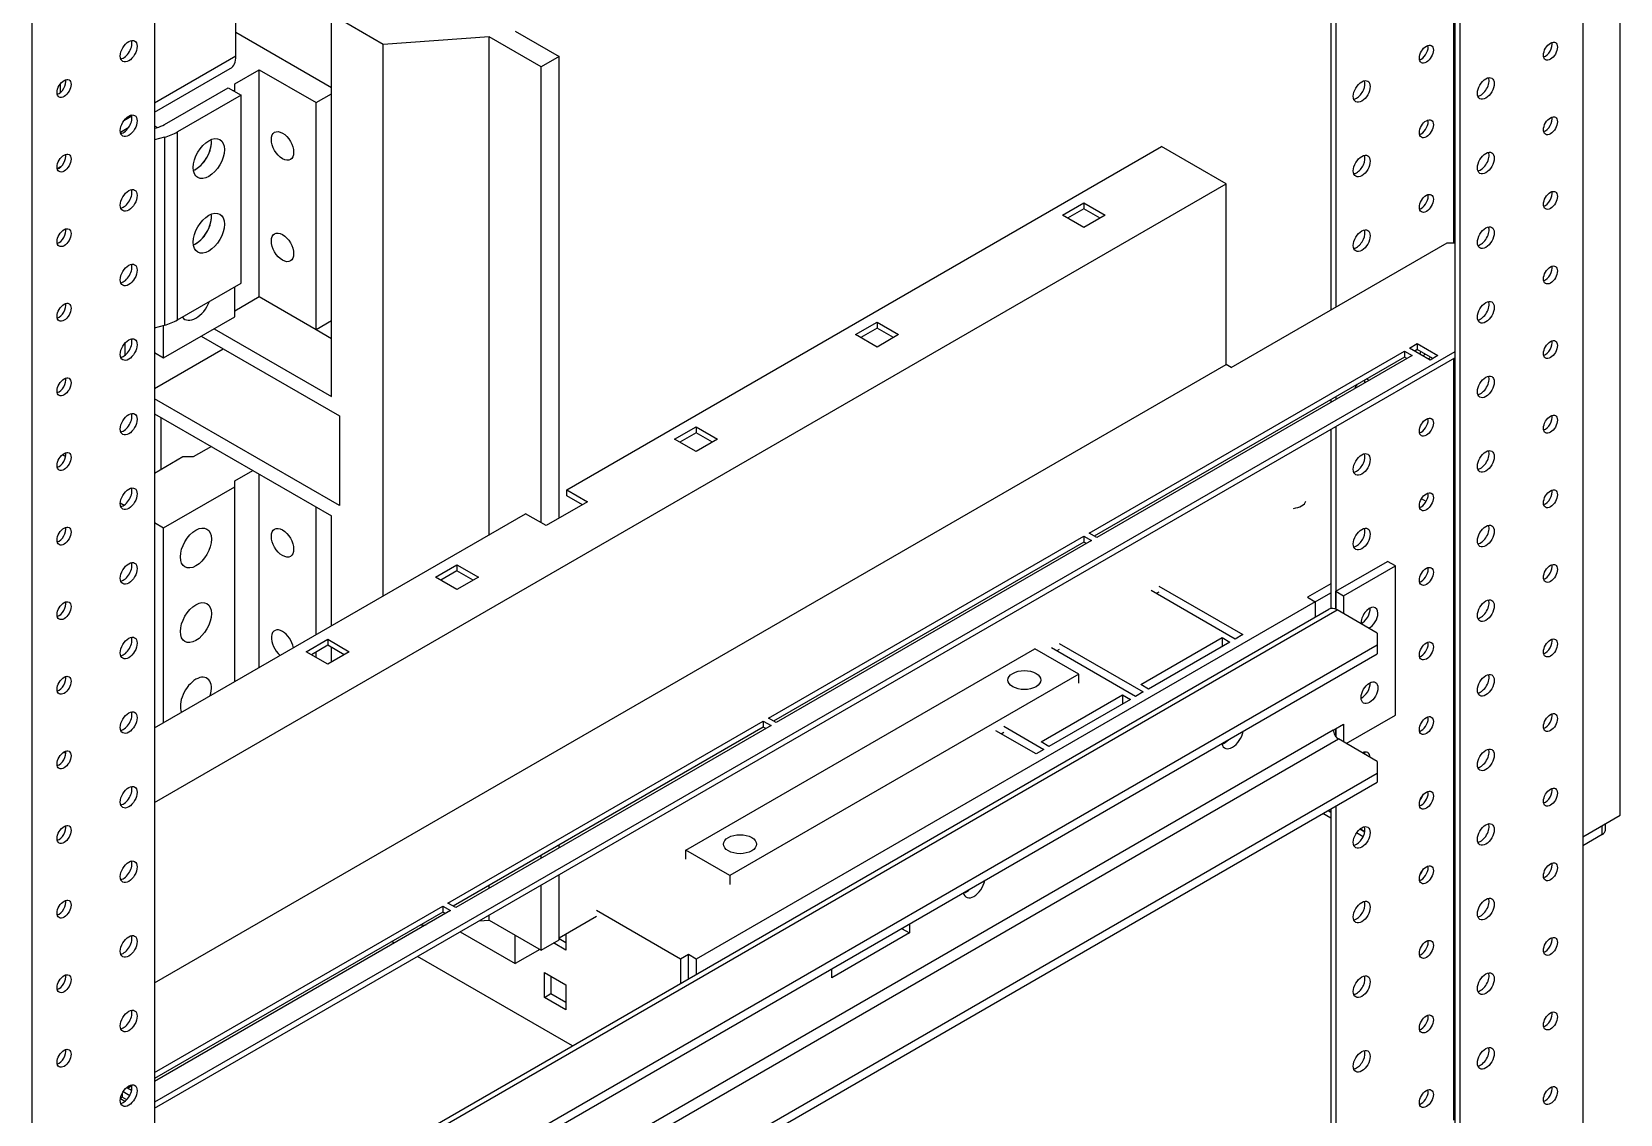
# Model space of a CAD drawing. Header units: millimetres. Extents: x -116965 to 323937, y 291661 to 566926.
# Drawn here: x -14813.9 to -14587.9, y 325300.1 to 325454.1 of the extents above; entities that cross this region are included whole.
import ezdxf

# ---------------------------------------------------------------- set-up
doc = ezdxf.new("R2010")
doc.units = ezdxf.units.MM
doc.layers.add('ALPHA', color=255, linetype='Continuous')

msp = doc.modelspace()

# ---------------------------------------------------------------- linework, layer by layer
at = {"layer": 'ALPHA'}
for p, q in [((-14593.236865, 325714.028383), (-14593.236865, 325289.450161)), ((-14611.437793, 325704.369228), (-14611.437793, 325279.791006)), ((-14610.702402, 325703.94465), (-14610.702402, 325279.366428)), ((-14611.621641, 325684.350365), (-14611.621641, 325424.041457)), ((-14628.351787, 325676.601813), (-14628.351787, 325414.913025)), ((-14629.087178, 325613.509489), (-14629.087178, 325414.488447)), ((-14796.388643, 325596.738649), (-14796.388643, 325172.160427)), ((-14587.90528, 325342.628583), (-14587.90528, 325594.403469)), ((-14813.85418, 325586.654916), (-14813.85418, 325162.076694)), ((-14784.806234, 325450.622857), (-14784.806234, 325486.942721)), ((-14771.201499, 325402.175679), (-14771.201499, 325456.521691)), ((-14763.847589, 325452.275909), (-14771.201499, 325456.521691)), ((-14771.201499, 325446.119525), (-14784.806234, 325453.974222)), ((-14748.772072, 325453.337354), (-14763.847589, 325452.275909)), ((-14748.772072, 325382.538936), (-14748.772072, 325453.337354)), ((-14741.418162, 325449.091572), (-14748.772072, 325453.337354)), ((-14745.095117, 325454.186511), (-14738.844293, 325450.577596)), ((-14784.806234, 325450.622857), (-14796.388643, 325443.93575)), ((-14763.847589, 325373.835082), (-14763.847589, 325452.275909)), ((-14738.844293, 325450.577596), (-14741.418162, 325449.091572)), ((-14738.844293, 325384.874116), (-14738.844293, 325450.577596)), ((-14796.388643, 325442.616754), (-14785.61395, 325448.837526)), ((-14784.990082, 325446.650247), (-14781.496974, 325448.666994)), ((-14781.496974, 325448.666994), (-14773.407673, 325443.996634)), ((-14781.496974, 325416.399049), (-14781.496974, 325448.666994)), ((-14741.418162, 325384.237249), (-14741.418162, 325449.091572)), ((-14809.80953, 325446.648122), (-14809.80953, 325445.41757)), ((-14794.983144, 325440.88075), (-14785.90932, 325446.119525)), ((-14785.90932, 325446.119525), (-14784.070843, 325445.058079)), ((-14785.173929, 325445.694946), (-14784.990082, 325445.801091)), ((-14784.990082, 325445.801091), (-14784.990082, 325446.650247)), ((-14784.990082, 325445.588802), (-14784.990082, 325445.801091)), ((-14784.070843, 325445.058079), (-14793.144667, 325439.819304)), ((-14784.070843, 325418.309651), (-14784.070843, 325445.058079)), ((-14773.407673, 325443.996634), (-14771.201499, 325445.270368)), ((-14773.407673, 325411.728689), (-14773.407673, 325443.996634)), ((-14799.626979, 325442.066096), (-14800.779356, 325441.40077)), ((-14801.246382, 325439.812137), (-14800.037412, 325440.510136)), ((-14796.388643, 325440.706152), (-14795.972649, 325440.465978)), ((-14796.388643, 325440.352528), (-14796.092649, 325440.432216)), ((-14794.993842, 325439.071748), (-14796.388643, 325438.696235)), ((-14794.993842, 325439.071748), (-14794.993842, 325412.32332)), ((-14793.144667, 325413.070876), (-14793.144667, 325439.819304)), ((-14737.741206, 325388.907609), (-14653.171235, 325437.734105)), ((-14643.978847, 325432.426877), (-14653.171235, 325437.734105)), ((-14810.233593, 325434.623369), (-14809.6184, 325434.978551)), ((-14796.388643, 325344.43304), (-14643.978847, 325432.426877)), ((-14643.978847, 325406.739895), (-14643.978847, 325432.426877)), ((-14667.253974, 325427.968806), (-14664.202101, 325429.730805)), ((-14664.202101, 325429.730805), (-14664.202101, 325428.881649)), ((-14664.202101, 325429.730805), (-14661.150228, 325427.968806)), ((-14664.202101, 325426.206806), (-14667.253974, 325427.968806)), ((-14664.202101, 325428.881649), (-14666.518583, 325427.544227)), ((-14661.885619, 325427.544227), (-14664.202101, 325428.881649)), ((-14661.150228, 325427.968806), (-14664.202101, 325426.206806)), ((-14643.243456, 325406.315316), (-14612.54088, 325424.041457)), ((-14612.54088, 325424.041457), (-14611.437793, 325424.041457)), ((-14793.144667, 325413.070876), (-14784.070843, 325418.309651)), ((-14784.990082, 325413.533146), (-14784.990082, 325417.778928)), ((-14784.990082, 325414.382303), (-14781.496974, 325416.399049)), ((-14781.496974, 325416.399049), (-14773.407673, 325411.728689)), ((-14796.388643, 325411.947807), (-14794.993842, 325412.32332)), ((-14795.101709, 325407.695196), (-14784.990082, 325413.533146)), ((-14795.101709, 325407.695196), (-14795.101709, 325412.294279)), ((-14787.931646, 325411.834833), (-14771.201499, 325402.175679)), ((-14773.407673, 325411.728689), (-14771.201499, 325413.002423)), ((-14773.407673, 325411.728689), (-14771.201499, 325410.454954)), ((-14696.669616, 325410.985677), (-14693.617743, 325412.747676)), ((-14693.617743, 325411.89852), (-14695.934225, 325410.561099)), ((-14693.617743, 325412.747676), (-14693.617743, 325411.89852)), ((-14693.617743, 325412.747676), (-14690.56587, 325410.985677)), ((-14691.301261, 325410.561099), (-14693.617743, 325411.89852)), ((-14800.617141, 325409.768471), (-14800.617141, 325408.030057)), ((-14799.74641, 325410.376815), (-14799.649395, 325410.320804)), ((-14789.770123, 325410.773388), (-14770.098413, 325399.41592)), ((-14693.617743, 325409.223677), (-14696.669616, 325410.985677)), ((-14690.56587, 325410.985677), (-14693.617743, 325409.223677)), ((-14617.872465, 325409.075075), (-14616.769378, 325409.711942)), ((-14616.769378, 325409.711942), (-14616.769378, 325408.862786)), ((-14616.769378, 325409.711942), (-14613.827814, 325408.013629)), ((-14801.120177, 325407.773334), (-14801.217192, 325407.829346)), ((-14796.388643, 325403.343269), (-14786.644711, 325408.96893)), ((-14611.437793, 325408.544352), (-14796.388643, 325301.762929)), ((-14796.388643, 325408.438207), (-14795.101709, 325407.695196)), ((-14796.388643, 325300.913773), (-14611.437793, 325407.695196)), ((-14663.46671, 325382.751225), (-14618.607856, 325408.650497)), ((-14618.607856, 325407.80134), (-14662.731319, 325382.326647)), ((-14617.504769, 325408.013629), (-14662.363624, 325382.114358)), ((-14618.607856, 325408.650497), (-14618.607856, 325407.80134)), ((-14618.607856, 325408.650497), (-14617.504769, 325408.013629)), ((-14618.24016, 325407.589051), (-14618.607856, 325407.80134)), ((-14614.930901, 325407.376762), (-14617.872465, 325409.075075)), ((-14616.769378, 325408.862786), (-14617.137074, 325408.650497)), ((-14614.563205, 325407.589051), (-14616.769378, 325408.862786)), ((-14613.827814, 325408.013629), (-14614.930901, 325407.376762)), ((-14611.621641, 325407.589051), (-14611.621641, 325299.21546)), ((-14796.388643, 325318.746058), (-14643.978847, 325406.739895)), ((-14643.243456, 325406.315316), (-14643.978847, 325406.739895)), ((-14770.098413, 325386.678574), (-14796.388643, 325401.857245)), ((-14629.087178, 325401.7511), (-14629.087178, 325401.326522)), ((-14628.351787, 325402.175679), (-14628.351787, 325401.7511)), ((-14796.388643, 325399.734354), (-14771.201499, 325385.19255)), ((-14795.469404, 325391.773512), (-14795.469404, 325399.203631)), ((-14770.098413, 325399.41592), (-14770.098413, 325386.678574)), ((-14722.408303, 325396.125439), (-14719.35643, 325397.887439)), ((-14719.35643, 325394.363439), (-14722.408303, 325396.125439)), ((-14719.35643, 325397.038282), (-14721.672912, 325395.700861)), ((-14719.35643, 325397.887439), (-14719.35643, 325397.038282)), ((-14719.35643, 325397.887439), (-14716.304557, 325396.125439)), ((-14717.039948, 325395.700861), (-14719.35643, 325397.038282)), ((-14716.304557, 325396.125439), (-14719.35643, 325394.363439)), ((-14629.087178, 325397.505318), (-14629.087178, 325372.027083)), ((-14628.351787, 325397.929896), (-14628.351787, 325371.91265)), ((-14809.488291, 325393.923225), (-14809.027682, 325393.657292)), ((-14792.343992, 325393.57797), (-14796.388643, 325391.242789)), ((-14790.87321, 325393.57797), (-14792.343992, 325393.57797)), ((-14788.299341, 325395.063993), (-14790.87321, 325393.57797)), ((-14784.990082, 325390.181344), (-14782.416213, 325391.667368)), ((-14795.101709, 325383.494237), (-14784.990082, 325389.332187)), ((-14784.990082, 325389.332187), (-14784.990082, 325390.181344)), ((-14784.990082, 325361.628458), (-14784.990082, 325389.332187)), ((-14781.496974, 325363.645205), (-14781.496974, 325391.136645)), ((-14801.257317, 325387.048179), (-14800.712357, 325386.733546)), ((-14734.799642, 325387.209296), (-14740.682771, 325383.812671)), ((-14737.741206, 325388.058453), (-14737.741206, 325388.907609)), ((-14737.741206, 325388.907609), (-14734.799642, 325387.209296)), ((-14735.535033, 325386.784718), (-14737.741206, 325388.058453)), ((-14615.515835, 325387.228575), (-14616.184444, 325387.614596)), ((-14796.388643, 325355.047496), (-14743.624335, 325385.510983)), ((-14773.407673, 325368.315565), (-14773.407673, 325386.466284)), ((-14771.201499, 325369.5893), (-14771.201499, 325385.19255)), ((-14740.682771, 325383.812671), (-14743.624335, 325385.510983)), ((-14796.388643, 325384.237249), (-14795.101709, 325383.494237)), ((-14795.101709, 325355.790508), (-14795.101709, 325383.494237)), ((-14709.060955, 325356.427375), (-14664.202101, 325382.326647)), ((-14664.202101, 325382.326647), (-14664.202101, 325381.47749)), ((-14664.202101, 325382.326647), (-14663.099015, 325381.689779)), ((-14662.363624, 325382.114358), (-14663.46671, 325382.751225)), ((-14664.202101, 325381.47749), (-14708.325564, 325356.002797)), ((-14663.099015, 325381.689779), (-14707.957869, 325355.790508)), ((-14663.834406, 325381.265201), (-14664.202101, 325381.47749)), ((-14756.420139, 325376.488696), (-14753.368266, 325378.250696)), ((-14753.368266, 325378.250696), (-14753.368266, 325377.401539)), ((-14753.368266, 325378.250696), (-14750.316393, 325376.488696)), ((-14628.351787, 325374.47195), (-14620.997877, 325378.717732)), ((-14627.248701, 325373.835082), (-14619.89479, 325378.080865)), ((-14619.89479, 325378.080865), (-14620.997877, 325378.717732)), ((-14619.89479, 325356.851953), (-14619.89479, 325378.080865)), ((-14753.368266, 325374.726697), (-14756.420139, 325376.488696)), ((-14753.368266, 325377.401539), (-14755.684748, 325376.064118)), ((-14751.051785, 325376.064118), (-14753.368266, 325377.401539)), ((-14750.316393, 325376.488696), (-14753.368266, 325374.726697)), ((-14629.087178, 325375.533395), (-14632.396438, 325373.622793)), ((-14642.691913, 325367.678698), (-14654.642018, 325374.578094)), ((-14653.538931, 325374.365805), (-14653.906626, 325374.153516)), ((-14653.538931, 325375.214962), (-14641.588826, 325368.315565)), ((-14632.396438, 325373.622793), (-14631.293352, 325372.985926)), ((-14631.293352, 325372.985926), (-14629.087178, 325374.259661)), ((-14628.351787, 325371.91265), (-14628.351787, 325374.47195)), ((-14628.351787, 325374.47195), (-14627.248701, 325373.835082)), ((-14627.248701, 325373.835082), (-14627.248701, 325371.287613)), ((-14796.388643, 325275.487465), (-14629.33794, 325371.934233)), ((-14796.388643, 325274.696068), (-14628.16794, 325371.818336)), ((-14631.293352, 325372.985926), (-14719.35643, 325322.142684)), ((-14631.293352, 325372.985926), (-14631.293352, 325370.805276)), ((-14622.468659, 325368.527855), (-14628.16794, 325371.818336)), ((-14796.388643, 325266.416792), (-14622.468659, 325366.829542)), ((-14774.804916, 325365.874241), (-14771.753043, 325367.63624)), ((-14771.753043, 325366.787084), (-14774.069524, 325365.449662)), ((-14771.753043, 325367.63624), (-14771.753043, 325366.787084)), ((-14771.753043, 325367.63624), (-14768.70117, 325365.874241)), ((-14769.436561, 325365.449662), (-14771.753043, 325366.787084)), ((-14771.201499, 325364.430675), (-14771.201499, 325366.46865)), ((-14667.695209, 325367.041831), (-14655.745104, 325360.142435)), ((-14656.1128, 325361.20388), (-14644.530391, 325367.890987)), ((-14643.427304, 325367.25412), (-14655.009713, 325360.567013)), ((-14644.530391, 325367.890987), (-14644.530391, 325366.617253)), ((-14644.530391, 325367.890987), (-14643.427304, 325367.25412)), ((-14641.588826, 325368.315565), (-14642.691913, 325367.678698)), ((-14622.468659, 325368.527855), (-14622.468659, 325366.829542)), ((-14622.468659, 325366.829542), (-14622.468659, 325365.555807)), ((-14796.388643, 325265.143058), (-14622.468659, 325365.555807)), ((-14771.753043, 325364.112241), (-14774.804916, 325365.874241)), ((-14773.407673, 325365.067542), (-14773.407673, 325365.831783)), ((-14768.70117, 325365.874241), (-14771.753043, 325364.112241)), ((-14720.827212, 325337.639789), (-14671.188316, 325366.298819)), ((-14664.937492, 325362.689904), (-14671.188316, 325366.298819)), ((-14656.848191, 325359.505567), (-14668.798295, 325366.404963)), ((-14667.695209, 325366.192674), (-14668.062904, 325365.980385)), ((-14664.937492, 325362.689904), (-14714.576388, 325334.030874)), ((-14664.937492, 325361.416169), (-14664.937492, 325362.689904)), ((-14670.269077, 325353.030749), (-14658.686668, 325359.717856)), ((-14658.686668, 325359.717856), (-14658.686668, 325358.444122)), ((-14658.686668, 325359.717856), (-14657.583582, 325359.080989)), ((-14655.745104, 325360.142435), (-14656.848191, 325359.505567)), ((-14655.009713, 325360.567013), (-14656.1128, 325361.20388)), ((-14657.583582, 325359.080989), (-14669.165991, 325352.393882)), ((-14754.655201, 325330.103525), (-14709.796346, 325356.002797)), ((-14709.796346, 325355.153641), (-14753.91981, 325329.678947)), ((-14708.69326, 325355.36593), (-14753.552114, 325329.466658)), ((-14709.796346, 325356.002797), (-14709.796346, 325355.153641)), ((-14709.796346, 325356.002797), (-14708.69326, 325355.36593)), ((-14709.428651, 325354.941351), (-14709.796346, 325355.153641)), ((-14707.957869, 325355.790508), (-14709.060955, 325356.427375)), ((-14675.600663, 325355.259785), (-14669.901382, 325351.969304)), ((-14628.719483, 325354.729062), (-14627.248701, 325355.578219)), ((-14627.248701, 325355.578219), (-14627.248701, 325353.030749)), ((-14626.881005, 325352.81846), (-14619.89479, 325356.851953)), ((-14801.217192, 325354.757068), (-14801.120177, 325354.701057)), ((-14628.719483, 325354.729062), (-14796.388643, 325257.925228)), ((-14796.388643, 325256.226915), (-14627.984092, 325353.455328)), ((-14671.004468, 325351.332437), (-14676.703749, 325354.622918)), ((-14675.968358, 325354.19834), (-14675.600663, 325354.410629)), ((-14669.165991, 325352.393882), (-14670.269077, 325353.030749)), ((-14628.351787, 325353.781382), (-14628.351787, 325354.941351)), ((-14628.351787, 325354.941351), (-14628.351787, 325353.781382)), ((-14622.468659, 325350.270991), (-14627.984092, 325353.455328)), ((-14809.003141, 325351.397591), (-14809.328984, 325351.585716)), ((-14669.901382, 325351.969304), (-14671.004468, 325351.332437)), ((-14796.388643, 325248.159929), (-14622.468659, 325348.572678)), ((-14622.468659, 325350.270991), (-14622.468659, 325348.572678)), ((-14622.468659, 325348.572678), (-14622.468659, 325347.298943)), ((-14796.388643, 325246.886194), (-14622.468659, 325347.298943)), ((-14628.351787, 325343.902318), (-14628.351787, 325289.556305)), ((-14616.244409, 325344.979106), (-14616.270323, 325344.994067)), ((-14629.087178, 325342.204005), (-14630.190265, 325342.840872)), ((-14629.087178, 325343.053161), (-14629.454874, 325343.26545)), ((-14629.454874, 325343.26545), (-14629.087178, 325343.053161)), ((-14629.087178, 325343.477739), (-14629.087178, 325289.980884)), ((-14593.236865, 325339.550391), (-14587.90528, 325342.628583)), ((-14624.478314, 325339.543076), (-14625.422893, 325340.088429)), ((-14624.241538, 325340.255529), (-14624.924279, 325340.64971)), ((-14624.924279, 325340.64971), (-14624.241538, 325340.255529)), ((-14590.479148, 325339.868825), (-14593.236865, 325338.276656)), ((-14590.479148, 325339.868825), (-14590.479148, 325341.142559)), ((-14590.022235, 325340.505692), (-14590.022235, 325341.406358)), ((-14738.844293, 325337.958223), (-14738.844293, 325338.382801)), ((-14720.827212, 325336.366054), (-14720.827212, 325337.639789)), ((-14714.576388, 325334.030874), (-14720.827212, 325337.639789)), ((-14741.418162, 325336.472199), (-14741.418162, 325336.896777)), ((-14748.772072, 325332.226417), (-14748.772072, 325332.650995)), ((-14741.418162, 325323.416418), (-14741.418162, 325332.650995)), ((-14738.844293, 325324.902442), (-14738.844293, 325334.137019)), ((-14714.576388, 325334.030874), (-14714.576388, 325332.757139)), ((-14796.388643, 325306.008711), (-14755.390592, 325329.678947)), ((-14754.287505, 325329.04208), (-14796.388643, 325304.734977)), ((-14755.390592, 325328.829791), (-14796.388643, 325305.159555)), ((-14755.390592, 325329.678947), (-14755.390592, 325328.829791)), ((-14755.390592, 325329.678947), (-14754.287505, 325329.04208)), ((-14755.022896, 325328.617502), (-14755.390592, 325328.829791)), ((-14753.552114, 325329.466658), (-14754.655201, 325330.103525)), ((-14748.772072, 325327.662201), (-14748.772072, 325328.405213)), ((-14733.512708, 325328.192923), (-14738.844293, 325325.114731)), ((-14721.562603, 325322.142684), (-14733.512708, 325329.04208)), ((-14758.613034, 325326.969313), (-14757.775506, 325327.028282)), ((-14752.908647, 325326.01696), (-14745.095117, 325321.505816)), ((-14750.237747, 325327.559005), (-14748.772072, 325327.662201)), ((-14748.772072, 325327.662201), (-14741.418162, 325323.416418)), ((-14689.021549, 325325.857743), (-14700.052415, 325319.48907)), ((-14690.124636, 325326.494611), (-14689.021549, 325325.857743)), ((-14689.021549, 325327.131478), (-14689.021549, 325325.857743)), ((-14762.284883, 325324.424792), (-14762.652578, 325324.637081)), ((-14745.095117, 325321.505816), (-14745.095117, 325325.53931)), ((-14741.602009, 325323.522563), (-14745.095117, 325321.505816)), ((-14741.418162, 325323.416418), (-14738.844293, 325324.902442)), ((-14737.8699, 325323.427033), (-14739.634838, 325324.446021)), ((-14738.844293, 325325.051045), (-14737.8699, 325324.488479)), ((-14737.8699, 325325.677298), (-14737.8699, 325323.427033)), ((-14736.955794, 325309.801036), (-14758.975623, 325322.51419)), ((-14720.459517, 325322.779551), (-14721.562603, 325322.142684)), ((-14721.562603, 325322.142684), (-14721.562603, 325318.688299)), ((-14720.459517, 325321.505816), (-14720.459517, 325322.779551)), ((-14719.35643, 325322.142684), (-14720.459517, 325322.779551)), ((-14720.459517, 325319.325166), (-14720.459517, 325321.505816)), ((-14719.35643, 325322.142684), (-14719.35643, 325319.962034)), ((-14740.921773, 325316.697468), (-14740.921773, 325320.221467)), ((-14740.921773, 325320.221467), (-14737.8699, 325318.459468)), ((-14740.002534, 325319.690745), (-14740.002534, 325317.228191)), ((-14700.052415, 325319.48907), (-14700.052415, 325320.762805)), ((-14740.921773, 325316.697468), (-14740.002534, 325317.228191)), ((-14740.002534, 325317.228191), (-14737.8699, 325315.996914)), ((-14737.8699, 325318.459468), (-14737.8699, 325314.935469)), ((-14737.8699, 325314.935469), (-14740.921773, 325316.697468)), ((-14800.863385, 325303.284977), (-14799.911278, 325302.735278)), ((-14800.249446, 325303.779676), (-14799.638234, 325304.132559)), ((-14799.650506, 325303.433877), (-14800.249446, 325303.779676)), ((-14800.629509, 325301.876214), (-14801.248241, 325302.233439)), ((-14800.984837, 325302.505941), (-14801.228354, 325302.365347)), ((-14800.984837, 325303.06921), (-14800.984837, 325302.505941)), ((-14800.34137, 325302.134435), (-14800.984837, 325302.505941))]:
    msp.add_line(p, q, dxfattribs=at)
for centre, major_axis, start_param, end_param in [((-14800.065598, 325451.320608), (0.845, 1.463583), 2.3561944902, 8.6393797974), ((-14800.800989, 325451.745186), (0.845, 1.463583), 3.5917893435, 5.8329886172), ((-14615.482444, 325450.89603), (0.702, 1.2159), 2.3561944902, 8.6393797974), ((-14597.833059, 325451.320608), (0.702, 1.2159), 2.3561944902, 8.6393797974), ((-14598.56845, 325451.745186), (0.702, 1.2159), 3.692878252, 5.7318997087), ((-14787.56395, 325452.215025), (-1.95, 3.377499), 3.1415926536, 3.926990817), ((-14616.217835, 325451.320608), (0.702, 1.2159), 3.692878252, 3.926990817), ((-14616.217835, 325451.320608), (0.702, 1.2159), 3.926990817, 5.7318997087), ((-14607.025447, 325446.01338), (0.845, 1.463583), 2.3561944902, 8.6393797974), ((-14809.257986, 325446.01338), (0.702, 1.2159), 2.3561944902, 8.6393797974), ((-14809.993377, 325446.437958), (0.702, 1.2159), 3.692878252, 5.7318997087), ((-14624.674832, 325445.588802), (0.845, 1.463583), 2.3561944902, 8.6393797974), ((-14625.410223, 325446.01338), (0.845, 1.463583), 3.926990817, 5.8329886172), ((-14607.760838, 325446.437958), (0.845, 1.463583), 3.5917893435, 5.8329886172), ((-14625.410223, 325446.01338), (0.845, 1.463583), 3.5917893435, 3.926990817), ((-14800.065598, 325440.706152), (0.845, 1.463583), 2.3561944902, 8.6393797974), ((-14800.800989, 325441.130731), (0.845, 1.463583), 3.5917893435, 5.8329886172), ((-14615.482444, 325440.281574), (0.702, 1.2159), 2.3561944902, 8.6393797974), ((-14616.217835, 325440.706152), (0.702, 1.2159), 3.926990817, 5.7318997087), ((-14597.833059, 325440.706152), (0.702, 1.2159), 2.3561944902, 8.6393797974), ((-14598.56845, 325441.130731), (0.702, 1.2159), 3.692878252, 5.7318997087), ((-14797.740861, 325442.472918), (-3.9, 0), 2.0071286398, 2.3561944902), ((-14797.740861, 325442.472918), (-6.5, 0), 2.0071286398, 2.3561944902), ((-14788.667037, 325436.035792), (1.56, 2.701999), 2.3561944902, 8.6393797974), ((-14790.505514, 325437.097237), (1.56, 2.701999), 3.7717298997, 5.6530480611), ((-14790.505514, 325437.097237), (1.56, 2.701999), 3.926990817, 5.6530480611), ((-14778.187714, 325437.840249), (-1.118, 1.936433), 0.7853981634, 7.0685834706), ((-14616.217835, 325440.706152), (0.702, 1.2159), 3.692878252, 3.926990817), ((-14809.257986, 325435.398925), (0.702, 1.2159), 2.3561944902, 8.6393797974), ((-14809.993377, 325435.823503), (0.702, 1.2159), 3.692878252, 5.7318997087), ((-14624.674832, 325434.974346), (0.845, 1.463583), 2.3561944902, 8.6393797974), ((-14625.410223, 325435.398925), (0.845, 1.463583), 3.926990817, 5.8329886172), ((-14607.025447, 325435.398925), (0.845, 1.463583), 2.3561944902, 8.6393797974), ((-14607.760838, 325435.823503), (0.845, 1.463583), 3.5917893435, 5.8329886172), ((-14790.505514, 325437.097237), (1.56, 2.701999), 3.7717298997, 3.926990817), ((-14625.410223, 325435.398925), (0.845, 1.463583), 3.5917893435, 3.926990817), ((-14800.065598, 325430.091697), (0.845, 1.463583), 2.3561944902, 8.6393797974), ((-14800.800989, 325430.516275), (0.845, 1.463583), 3.5917893435, 5.8329886172), ((-14615.482444, 325429.667119), (0.702, 1.2159), 2.3561944902, 8.6393797974), ((-14616.217835, 325430.091697), (0.702, 1.2159), 3.926990817, 5.7318997087), ((-14597.833059, 325430.091697), (0.702, 1.2159), 2.3561944902, 8.6393797974), ((-14598.56845, 325430.516275), (0.702, 1.2159), 3.692878252, 5.7318997087), ((-14788.667037, 325425.421336), (1.56, 2.701999), 2.3561944902, 8.6393797974), ((-14790.505514, 325426.482782), (1.56, 2.701999), 3.7717298997, 5.6530480611), ((-14790.505514, 325426.482782), (1.56, 2.701999), 3.926990817, 5.6530480611), ((-14616.217835, 325430.091697), (0.702, 1.2159), 3.692878252, 3.926990817), ((-14809.257986, 325424.784469), (0.702, 1.2159), 2.3561944902, 8.6393797974), ((-14809.993377, 325425.209047), (0.702, 1.2159), 3.692878252, 5.7318997087), ((-14778.187714, 325423.40459), (-1.118, 1.936433), 0.7853981634, 7.0685834706), ((-14624.674832, 325424.359891), (0.845, 1.463583), 2.3561944902, 8.6393797974), ((-14625.410223, 325424.784469), (0.845, 1.463583), 3.926990817, 5.8329886172), ((-14607.025447, 325424.784469), (0.845, 1.463583), 2.3561944902, 8.6393797974), ((-14607.760838, 325425.209047), (0.845, 1.463583), 3.5917893435, 5.8329886172), ((-14790.505514, 325426.482782), (1.56, 2.701999), 3.7717298997, 3.926990817), ((-14625.410223, 325424.784469), (0.845, 1.463583), 3.5917893435, 3.926990817), ((-14800.065598, 325419.477241), (0.845, 1.463583), 2.3561944902, 8.6393797974), ((-14800.800989, 325419.901819), (0.845, 1.463583), 3.5917893435, 5.8329886172), ((-14597.833059, 325419.477241), (0.702, 1.2159), 2.3561944902, 8.6393797974), ((-14598.56845, 325419.901819), (0.702, 1.2159), 3.692878252, 5.7318997087), ((-14809.257986, 325414.170013), (0.702, 1.2159), 2.3561944902, 8.6393797974), ((-14809.993377, 325414.594592), (0.702, 1.2159), 3.692878252, 5.7318997087), ((-14790.505514, 325415.868326), (1.56, 2.701999), 2.8797932658, 4.9741883682), ((-14607.025447, 325414.170013), (0.845, 1.463583), 2.3561944902, 8.6393797974), ((-14607.760838, 325414.594592), (0.845, 1.463583), 3.5917893435, 5.8329886172), ((-14797.740861, 325415.72449), (-6.5, 0), 2.0071286398, 2.3561944902), ((-14800.065598, 325408.862786), (0.845, 1.463583), 2.3561944902, 8.6393797974), ((-14800.800989, 325409.287364), (0.845, 1.463583), 3.5917893435, 5.8329886172), ((-14597.833059, 325408.862786), (0.702, 1.2159), 2.3561944902, 8.6393797974), ((-14598.56845, 325409.287364), (0.702, 1.2159), 3.692878252, 5.7318997087), ((-14615.482444, 325408.438207), (0.702, 1.2159), 1.7685003004, 2.0468890793), ((-14616.217835, 325408.862786), (0.702, 1.2159), 4.2362962279, 4.5146850068), ((-14615.482444, 325408.438207), (0.702, 1.2159), 4.2362962279, 4.5146850068), ((-14809.257986, 325403.555558), (0.702, 1.2159), 2.3561944902, 8.6393797974), ((-14607.025447, 325403.555558), (0.845, 1.463583), 2.3561944902, 8.6393797974), ((-14607.760838, 325403.980136), (0.845, 1.463583), 3.5917893435, 5.8329886172), ((-14809.993377, 325403.980136), (0.702, 1.2159), 3.692878252, 5.7318997087), ((-14624.674832, 325403.13098), (0.845, 1.463583), 1.3474679664, 1.7875841899), ((-14625.410223, 325403.555558), (0.845, 1.463583), 5.4207880031, 5.730655322), ((-14624.674832, 325403.13098), (0.845, 1.463583), 6.066397444, 6.5065136676), ((-14800.065598, 325398.24833), (0.845, 1.463583), 2.3561944902, 8.6393797974), ((-14800.800989, 325398.672908), (0.845, 1.463583), 3.5917893435, 5.8329886172), ((-14615.482444, 325397.823752), (0.702, 1.2159), 2.3561944902, 8.6393797974), ((-14616.217835, 325398.24833), (0.702, 1.2159), 3.926990817, 5.7318997087), ((-14597.833059, 325398.24833), (0.702, 1.2159), 2.3561944902, 8.6393797974), ((-14598.56845, 325398.672908), (0.702, 1.2159), 3.692878252, 5.7318997087), ((-14616.217835, 325398.24833), (0.702, 1.2159), 3.692878252, 3.926990817), ((-14809.257986, 325392.941102), (0.702, 1.2159), 2.3561944902, 8.6393797974), ((-14809.993377, 325393.365681), (0.702, 1.2159), 3.692878252, 5.7318997087), ((-14624.674832, 325392.516524), (0.845, 1.463583), 2.3561944902, 8.6393797974), ((-14625.410223, 325392.941102), (0.845, 1.463583), 3.926990817, 5.8329886172), ((-14607.025447, 325392.941102), (0.845, 1.463583), 2.3561944902, 8.6393797974), ((-14607.760838, 325393.365681), (0.845, 1.463583), 3.5917893435, 5.8329886172), ((-14625.410223, 325392.941102), (0.845, 1.463583), 3.5917893435, 3.926990817), ((-14800.065598, 325387.633875), (0.845, 1.463583), 2.3561944902, 8.6393797974), ((-14800.800989, 325388.058453), (0.845, 1.463583), 3.5917893435, 5.8329886172), ((-14597.833059, 325387.633875), (0.702, 1.2159), 2.3561944902, 8.6393797974), ((-14634.786459, 325387.52773), (-2.21, 0), 1.7530030846, 2.9593858958), ((-14615.482444, 325387.209296), (0.702, 1.2159), 2.3561944902, 8.6393797974), ((-14616.217835, 325387.633875), (0.702, 1.2159), 3.926990817, 5.7318997087), ((-14598.56845, 325388.058453), (0.702, 1.2159), 3.692878252, 5.7318997087), ((-14616.217835, 325387.633875), (0.702, 1.2159), 3.692878252, 3.926990817), ((-14809.257986, 325382.326647), (0.702, 1.2159), 2.3561944902, 8.6393797974), ((-14809.993377, 325382.751225), (0.702, 1.2159), 3.692878252, 5.7318997087), ((-14790.505514, 325380.628334), (1.56, 2.701999), 2.3561944902, 8.6393797974), ((-14778.187714, 325381.371346), (-1.118, 1.936433), 0.7853981634, 7.0685834706), ((-14624.674832, 325381.902069), (0.845, 1.463583), 2.3561944902, 8.6393797974), ((-14625.410223, 325382.326647), (0.845, 1.463583), 3.926990817, 5.8329886172), ((-14607.025447, 325382.326647), (0.845, 1.463583), 2.3561944902, 8.6393797974), ((-14607.760838, 325382.751225), (0.845, 1.463583), 3.5917893435, 5.8329886172), ((-14625.410223, 325382.326647), (0.845, 1.463583), 3.5917893435, 3.926990817), ((-14800.065598, 325377.019419), (0.845, 1.463583), 2.3561944902, 8.6393797974), ((-14800.800989, 325377.443997), (0.845, 1.463583), 3.5917893435, 5.8329886172), ((-14615.482444, 325376.594841), (0.702, 1.2159), 2.3561944902, 8.6393797974), ((-14616.217835, 325377.019419), (0.702, 1.2159), 3.926990817, 5.7318997087), ((-14597.833059, 325377.019419), (0.702, 1.2159), 2.3561944902, 8.6393797974), ((-14598.56845, 325377.443997), (0.702, 1.2159), 3.692878252, 5.7318997087), ((-14616.217835, 325377.019419), (0.702, 1.2159), 3.692878252, 3.926990817), ((-14790.505514, 325370.013878), (1.56, 2.701999), 2.3561944902, 8.6393797974), ((-14607.025447, 325371.712191), (0.845, 1.463583), 2.3561944902, 8.6393797974), ((-14607.760838, 325372.136769), (0.845, 1.463583), 3.5917893435, 5.8329886172), ((-14809.257986, 325371.712191), (0.702, 1.2159), 2.3561944902, 8.6393797974), ((-14809.993377, 325372.136769), (0.702, 1.2159), 3.692878252, 5.7318997087), ((-14628.16794, 325369.907734), (-1.17, 2.026499), 5.4977871438, 6.2831853072), ((-14623.571746, 325370.650746), (0.845, 1.463583), 5.4977871438, 8.7196052385), ((-14624.674832, 325371.287613), (0.845, 1.463583), 3.8527538677, 5.5720240931), ((-14624.674832, 325371.287613), (0.845, 1.463583), 3.8527538677, 5.5720240931), ((-14623.571746, 325370.650746), (0.845, 1.463583), 3.8467653759, 5.4977871438), ((-14778.187714, 325366.935686), (-1.118, 1.936433), 5.4977871438, 8.4178280686), ((-14778.187714, 325366.935686), (-1.118, 1.936433), 4.1485425457, 5.4977871438), ((-14800.065598, 325366.404963), (0.845, 1.463583), 2.3561944902, 8.6393797974), ((-14800.800989, 325366.829542), (0.845, 1.463583), 3.5917893435, 5.8329886172), ((-14615.482444, 325365.980385), (0.702, 1.2159), 2.3561944902, 8.6393797974), ((-14616.217835, 325366.404963), (0.702, 1.2159), 3.926990817, 5.7318997087), ((-14597.833059, 325366.404963), (0.702, 1.2159), 2.3561944902, 8.6393797974), ((-14598.56845, 325366.829542), (0.702, 1.2159), 3.692878252, 5.7318997087), ((-14616.217835, 325366.404963), (0.702, 1.2159), 3.692878252, 3.926990817), ((-14809.257986, 325361.097736), (0.702, 1.2159), 2.3561944902, 8.6393797974), ((-14809.993377, 325361.522314), (0.702, 1.2159), 3.692878252, 5.7318997087), ((-14790.505514, 325359.399423), (1.56, 2.701999), 0.7853981634, 2.7405912647), ((-14790.505514, 325359.399423), (1.56, 2.701999), 5.1133903693, 7.0685834706), ((-14672.659098, 325361.840748), (-2.34, 0), 2.3561944902, 8.6393797974), ((-14607.025447, 325361.097736), (0.845, 1.463583), 2.3561944902, 8.6393797974), ((-14607.760838, 325361.522314), (0.845, 1.463583), 3.5917893435, 5.8329886172), ((-14623.571746, 325360.03629), (0.845, 1.463583), 2.3561944902, 8.6393797974), ((-14624.674832, 325360.673157), (0.845, 1.463583), 3.8527538677, 5.5720240931), ((-14624.674832, 325360.673157), (0.845, 1.463583), 3.8527538677, 5.5720240931), ((-14800.065598, 325355.790508), (0.845, 1.463583), 2.3561944902, 8.6393797974), ((-14800.800989, 325356.215086), (0.845, 1.463583), 3.5917893435, 5.8329886172), ((-14615.482444, 325355.36593), (0.702, 1.2159), 2.3561944902, 8.6393797974), ((-14616.217835, 325355.790508), (0.702, 1.2159), 3.926990817, 5.7318997087), ((-14597.833059, 325355.790508), (0.702, 1.2159), 2.3561944902, 8.6393797974), ((-14598.56845, 325356.215086), (0.702, 1.2159), 3.692878252, 5.7318997087), ((-14643.059608, 325354.092195), (1.105, 1.913916), 2.593715661, 5.260265973), ((-14644.162695, 325354.729062), (1.105, 1.913916), 3.6641919759, 4.2716919968), ((-14627.984092, 325354.304484), (-0.52, 0.900666), 0.7853981634, 2.3561944902), ((-14616.217835, 325355.790508), (0.702, 1.2159), 3.692878252, 3.926990817), ((-14809.257986, 325350.48328), (0.702, 1.2159), 2.3561944902, 8.6393797974), ((-14809.993377, 325350.907858), (0.702, 1.2159), 3.692878252, 5.7318997087), ((-14624.674832, 325350.058702), (0.845, 1.463583), 5.5780125849, 6.9883580295), ((-14625.410223, 325350.48328), (0.845, 1.463583), 5.5780125849, 5.8329886172), ((-14607.025447, 325350.48328), (0.845, 1.463583), 2.3561944902, 8.6393797974), ((-14607.760838, 325350.907858), (0.845, 1.463583), 3.5917893435, 5.8329886172), ((-14800.065598, 325345.176052), (0.845, 1.463583), 2.3561944902, 8.6393797974), ((-14800.800989, 325345.600631), (0.845, 1.463583), 3.5917893435, 5.8329886172), ((-14615.482444, 325344.751474), (0.702, 1.2159), 2.3561944902, 8.6393797974), ((-14597.833059, 325345.176052), (0.702, 1.2159), 2.3561944902, 8.6393797974), ((-14598.56845, 325345.600631), (0.702, 1.2159), 3.692878252, 5.7318997087), ((-14616.217835, 325345.176052), (0.702, 1.2159), 3.692878252, 3.926990817), ((-14616.953226, 325345.600631), (0.806, 1.396033), 4.5048673228, 4.919910638), ((-14616.217835, 325345.176052), (0.702, 1.2159), 3.926990817, 5.7318997087), ((-14607.025447, 325339.868825), (0.845, 1.463583), 2.3561944902, 8.6393797974), ((-14809.257986, 325339.868825), (0.702, 1.2159), 2.3561944902, 8.6393797974), ((-14809.993377, 325340.293403), (0.702, 1.2159), 3.692878252, 5.7318997087), ((-14713.105606, 325338.488945), (-2.34, 0), 2.3561944902, 8.6393797974), ((-14624.674832, 325339.444246), (0.845, 1.463583), 2.3561944902, 8.6393797974), ((-14625.410223, 325339.868825), (0.845, 1.463583), 3.926990817, 5.8329886172), ((-14607.760838, 325340.293403), (0.845, 1.463583), 3.5917893435, 5.8329886172), ((-14591.582235, 325340.505692), (-1.56, 0), 2.3561944902, 3.1415926536), ((-14625.410223, 325339.868825), (0.845, 1.463583), 3.5917893435, 3.926990817), ((-14800.065598, 325334.561597), (0.845, 1.463583), 2.3561944902, 8.6393797974), ((-14800.800989, 325334.986175), (0.845, 1.463583), 3.5917893435, 5.8329886172), ((-14615.482444, 325334.137019), (0.702, 1.2159), 2.3561944902, 8.6393797974), ((-14616.953226, 325334.986175), (0.806, 1.396033), 4.5048673228, 4.919910638), ((-14616.217835, 325334.561597), (0.702, 1.2159), 3.926990817, 5.7318997087), ((-14597.833059, 325334.561597), (0.702, 1.2159), 2.3561944902, 8.6393797974), ((-14598.56845, 325334.986175), (0.702, 1.2159), 3.692878252, 5.7318997087), ((-14679.829161, 325332.863284), (1.105, 1.913916), 2.593715661, 5.260265973), ((-14616.217835, 325334.561597), (0.702, 1.2159), 3.692878252, 3.926990817), ((-14809.257986, 325329.254369), (0.702, 1.2159), 2.3561944902, 8.6393797974), ((-14809.993377, 325329.678947), (0.702, 1.2159), 3.692878252, 5.7318997087), ((-14680.932248, 325333.500151), (1.105, 1.913916), 3.6641919759, 4.2716919968), ((-14624.674832, 325328.829791), (0.845, 1.463583), 2.3561944902, 8.6393797974), ((-14625.410223, 325329.254369), (0.845, 1.463583), 3.926990817, 5.8329886172), ((-14607.025447, 325329.254369), (0.845, 1.463583), 2.3561944902, 8.6393797974), ((-14607.760838, 325329.678947), (0.845, 1.463583), 3.5917893435, 5.8329886172), ((-14625.410223, 325329.254369), (0.845, 1.463583), 3.5917893435, 3.926990817), ((-14800.065598, 325323.947141), (0.845, 1.463583), 2.3561944902, 8.6393797974), ((-14800.800989, 325324.371719), (0.845, 1.463583), 3.5917893435, 5.8329886172), ((-14615.482444, 325323.522563), (0.702, 1.2159), 2.3561944902, 8.6393797974), ((-14616.217835, 325323.947141), (0.702, 1.2159), 3.926990817, 5.7318997087), ((-14597.833059, 325323.947141), (0.702, 1.2159), 2.3561944902, 8.6393797974), ((-14598.56845, 325324.371719), (0.702, 1.2159), 3.692878252, 5.7318997087), ((-14616.217835, 325323.947141), (0.702, 1.2159), 3.692878252, 3.926990817), ((-14809.257986, 325318.639914), (0.702, 1.2159), 2.3561944902, 8.6393797974), ((-14809.993377, 325319.064492), (0.702, 1.2159), 3.692878252, 5.7318997087), ((-14624.674832, 325318.215335), (0.845, 1.463583), 2.3561944902, 8.6393797974), ((-14625.410223, 325318.639914), (0.845, 1.463583), 3.926990817, 5.8329886172), ((-14607.025447, 325318.639914), (0.845, 1.463583), 2.3561944902, 8.6393797974), ((-14607.760838, 325319.064492), (0.845, 1.463583), 3.5917893435, 5.8329886172), ((-14625.410223, 325318.639914), (0.845, 1.463583), 3.5917893435, 3.926990817), ((-14800.065598, 325313.332686), (0.845, 1.463583), 2.3561944902, 8.6393797974), ((-14800.800989, 325313.757264), (0.845, 1.463583), 3.5917893435, 5.8329886172), ((-14597.833059, 325313.332686), (0.702, 1.2159), 2.3561944902, 8.6393797974), ((-14598.56845, 325313.757264), (0.702, 1.2159), 3.692878252, 5.7318997087), ((-14615.482444, 325312.908108), (0.702, 1.2159), 2.3561944902, 8.6393797974), ((-14616.217835, 325313.332686), (0.702, 1.2159), 3.926990817, 5.7318997087), ((-14616.217835, 325313.332686), (0.702, 1.2159), 3.692878252, 3.926990817), ((-14809.257986, 325308.025458), (0.702, 1.2159), 2.3561944902, 8.6393797974), ((-14809.993377, 325308.450036), (0.702, 1.2159), 3.692878252, 5.7318997087), ((-14624.674832, 325307.60088), (0.845, 1.463583), 2.3561944902, 8.6393797974), ((-14625.410223, 325308.025458), (0.845, 1.463583), 3.926990817, 5.8329886172), ((-14607.025447, 325308.025458), (0.845, 1.463583), 2.3561944902, 8.6393797974), ((-14607.760838, 325308.450036), (0.845, 1.463583), 3.5917893435, 5.8329886172), ((-14625.410223, 325308.025458), (0.845, 1.463583), 3.5917893435, 3.926990817), ((-14800.065598, 325302.71823), (0.845, 1.463583), 2.3561944902, 8.6393797974), ((-14800.800989, 325303.142808), (0.845, 1.463583), 3.5917893435, 5.8329886172), ((-14615.482444, 325302.293652), (0.702, 1.2159), 2.3561944902, 8.6393797974), ((-14616.217835, 325302.71823), (0.702, 1.2159), 3.926990817, 5.7318997087), ((-14597.833059, 325302.71823), (0.702, 1.2159), 2.3561944902, 8.6393797974), ((-14598.56845, 325303.142808), (0.702, 1.2159), 3.692878252, 5.7318997087), ((-14616.217835, 325302.71823), (0.702, 1.2159), 3.692878252, 3.926990817)]:
    msp.add_ellipse(centre, major_axis=major_axis, ratio=0.5773502692, start_param=start_param, end_param=end_param, dxfattribs=at)

doc.saveas('drawing.dxf')
